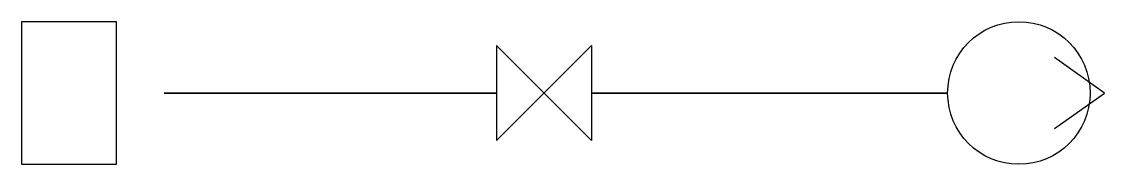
# Model space of a CAD drawing. Header units: millimetres. Extents: x 90 to 318, y 185 to 215.
import ezdxf

# ---------------------------------------------------------------- set-up
doc = ezdxf.new("R2010")
doc.units = ezdxf.units.MM
doc.layers.add('EQUIPMENT', color=7, linetype='Continuous')
doc.layers.add('PROCESS_PIPING', color=2, linetype='Continuous')

msp = doc.modelspace()

# ---------------------------------------------------------------- linework, layer by layer
at = {"layer": 'EQUIPMENT'}
for points in [[(90, 185), (110, 185), (110, 215), (90, 215), (90, 185)], [(190, 190), (210, 210), (210, 190), (190, 210), (190, 190)], [(307.5, 192.5), (318, 200), (307.5, 207.5)]]:
    msp.add_lwpolyline(points, dxfattribs=at)
msp.add_circle((300, 200), 15, dxfattribs=at)
at = {"layer": 'PROCESS_PIPING', "lineweight": 35}
for points in [[(120, 200), (190, 200)], [(210, 200), (285, 200)]]:
    msp.add_lwpolyline(points, dxfattribs=at)

doc.saveas('drawing.dxf')
